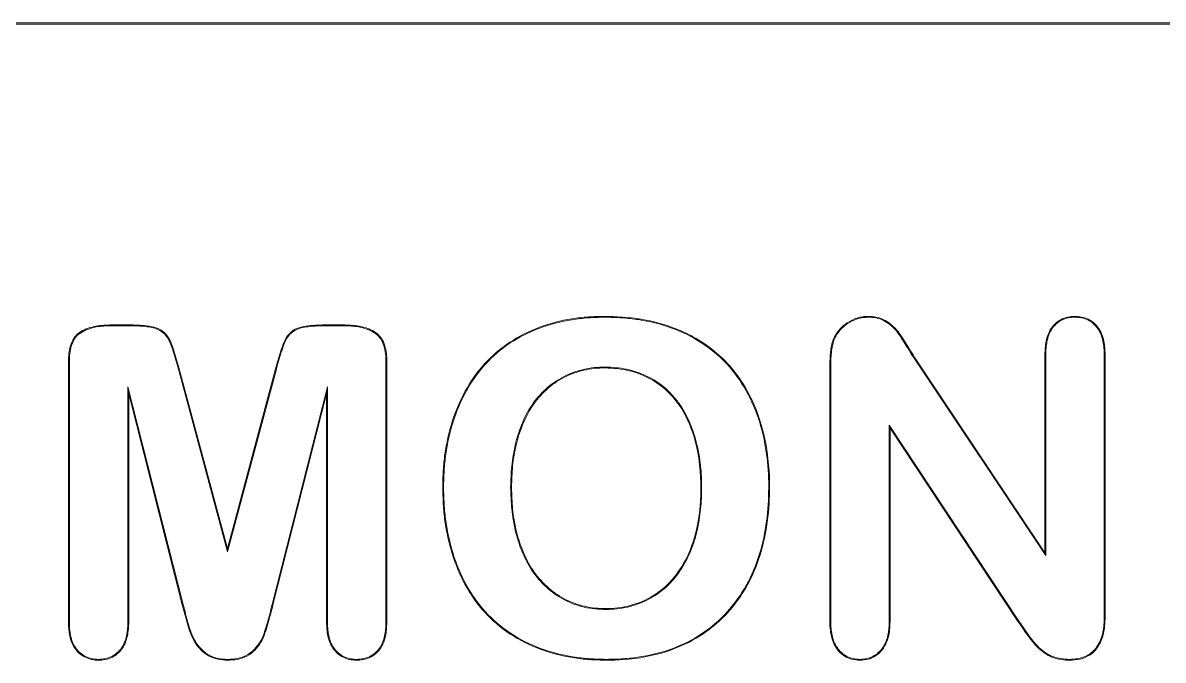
# Model space of a CAD drawing. Header units: millimetres. Extents: x 14 to 1104, y 14 to 850.
# Drawn here: x 211.79 to 223.49, y 187.09 to 193.63 of the extents above; entities that cross this region are included whole.
import ezdxf

# ---------------------------------------------------------------- set-up
doc = ezdxf.new("R2010")
doc.units = ezdxf.units.MM
doc.header["$LTSCALE"] = 4
doc.layers.add('Visible (ANSI)', color=7, linetype='Continuous', lineweight=9)
doc.layers.add('Visible Narrow (ANSI)', color=7, linetype='Continuous', lineweight=9)

msp = doc.modelspace()

# ---------------------------------------------------------------- linework, layer by layer
at = {"layer": 'Visible (ANSI)'}
for p, q in [((237.76, 193.634), (201.76, 193.634)), ((237.76, 193.621), (201.76, 193.621)), ((217.763, 190.611), (217.763, 190.62)), ((220.462, 190.611), (220.462, 190.62)), ((222.581, 190.611), (222.581, 190.62)), ((212.684, 190.532), (212.896, 190.532)), ((212.684, 190.523), (212.684, 190.532)), ((212.684, 190.523), (212.896, 190.523)), ((214.885, 190.532), (215.097, 190.532)), ((214.885, 190.523), (215.097, 190.523)), ((215.097, 190.523), (215.097, 190.532)), ((220.113, 190.38), (220.105, 190.383)), ((222.276, 188.193), (222.276, 190.224)), ((222.284, 190.224), (222.276, 190.224)), ((222.284, 188.164), (222.284, 190.224)), ((222.885, 190.224), (222.893, 190.224)), ((222.885, 190.224), (222.885, 187.54)), ((222.893, 190.224), (222.893, 187.54)), ((212.259, 187.477), (212.259, 190.155)), ((212.268, 190.155), (212.259, 190.155)), ((212.268, 187.478), (212.268, 190.155)), ((215.516, 190.155), (215.524, 190.155)), ((215.516, 190.155), (215.516, 187.478)), ((215.524, 190.155), (215.524, 187.477)), ((220.069, 187.486), (220.069, 190.119)), ((220.078, 187.486), (220.078, 190.119)), ((220.927, 190.201), (220.934, 190.206)), ((220.927, 190.201), (222.284, 188.164)), ((220.934, 190.206), (222.276, 188.193)), ((213.386, 190.079), (213.892, 188.204)), ((213.394, 190.082), (213.892, 188.237)), ((213.892, 188.237), (214.383, 190.082)), ((213.892, 188.204), (214.392, 190.079)), ((217.763, 190.099), (217.763, 190.091)), ((212.868, 189.896), (212.877, 189.826)), ((212.868, 189.896), (212.868, 187.48)), ((213.435, 187.662), (212.868, 189.896)), ((214.915, 189.896), (214.349, 187.662)), ((214.915, 189.896), (214.907, 189.826)), ((214.915, 187.48), (214.915, 189.896)), ((213.426, 187.66), (212.877, 189.826)), ((212.877, 189.826), (212.877, 187.48)), ((214.907, 189.826), (214.357, 187.66)), ((214.907, 187.48), (214.907, 189.826)), ((220.678, 189.502), (220.687, 189.473)), ((220.678, 189.502), (220.678, 187.484)), ((222.003, 187.5), (220.678, 189.502)), ((221.996, 187.495), (220.687, 189.473)), ((220.687, 189.473), (220.687, 187.484)), ((216.107, 188.865), (216.098, 188.865)), ((216.795, 188.865), (216.804, 188.865)), ((218.754, 188.865), (218.746, 188.865)), ((219.443, 188.86), (219.452, 188.86)), ((213.892, 188.204), (213.892, 188.237)), ((222.284, 188.164), (222.276, 188.193)), ((213.435, 187.662), (213.426, 187.66)), ((217.773, 187.611), (217.773, 187.62)), ((222.885, 187.54), (222.893, 187.54)), ((212.268, 187.478), (212.259, 187.477)), ((212.868, 187.48), (212.877, 187.48)), ((214.915, 187.48), (214.907, 187.48)), ((215.516, 187.478), (215.524, 187.477)), ((220.078, 187.486), (220.069, 187.486)), ((220.678, 187.484), (220.687, 187.484)), ((212.567, 187.099), (212.567, 187.09)), ((213.892, 187.099), (213.892, 187.09)), ((215.212, 187.099), (215.212, 187.09)), ((217.777, 187.099), (217.777, 187.09)), ((220.378, 187.099), (220.378, 187.09)), ((222.527, 187.099), (222.527, 187.09))]:
    msp.add_line(p, q, dxfattribs=at)
for points, knots in [([(216.098, 188.865), (216.099, 188.922), (216.1, 188.979), (216.107, 189.093), (216.113, 189.149), (216.137, 189.319), (216.161, 189.431), (216.265, 189.757), (216.374, 189.963), (216.604, 190.217), (216.692, 190.291), (216.882, 190.417), (216.985, 190.468), (217.198, 190.548), (217.309, 190.577), (217.479, 190.604), (217.535, 190.61), (217.649, 190.618), (217.706, 190.619), (217.763, 190.62)], [0, 0, 0, 0, 0.000170701, 0.000170701, 0.000341402, 0.000341402, 0.000682805, 0.000682805, 0.00136561, 0.00136561, 0.001707012, 0.001707012, 0.002048415, 0.002048415, 0.002389817, 0.002389817, 0.002560518, 0.002560518, 0.00273122, 0.00273122, 0.00273122, 0.00273122]), ([(216.107, 188.865), (216.108, 188.922), (216.109, 188.979), (216.116, 189.092), (216.122, 189.148), (216.146, 189.317), (216.17, 189.428), (216.273, 189.753), (216.382, 189.958), (216.61, 190.21), (216.697, 190.284), (216.886, 190.41), (216.988, 190.46), (217.201, 190.54), (217.311, 190.568), (217.48, 190.595), (217.536, 190.601), (217.649, 190.609), (217.706, 190.61), (217.763, 190.611)], [0, 0, 0, 0, 0.000169673, 0.000169673, 0.000339521, 0.000339521, 0.000679215, 0.000679215, 0.001358605, 0.001358605, 0.0016983, 0.0016983, 0.002037994, 0.002037994, 0.002377689, 0.002377689, 0.002547537, 0.002547537, 0.002717229, 0.002717229, 0.002717229, 0.002717229]), ([(217.763, 190.62), (217.85, 190.619), (218.015, 190.616), (218.311, 190.556), (218.458, 190.516), (218.766, 190.361), (218.903, 190.262), (219.12, 190.029), (219.214, 189.891), (219.356, 189.567), (219.393, 189.42), (219.449, 189.106), (219.451, 188.939), (219.452, 188.86)], [0, 0, 0, 0, 0.02607779, 0.02607779, 0.04159983, 0.04159983, 0.05630285, 0.05630285, 0.06949206, 0.06949206, 0.0812584, 0.0812584, 0.09985611, 0.09985611, 0.09985611, 0.09985611]), ([(217.763, 190.611), (217.821, 190.61), (217.878, 190.609), (217.992, 190.601), (218.05, 190.595), (218.22, 190.569), (218.332, 190.542), (218.655, 190.425), (218.855, 190.3), (219.167, 189.965), (219.279, 189.758), (219.381, 189.43), (219.405, 189.317), (219.428, 189.147), (219.434, 189.089), (219.442, 188.975), (219.442, 188.918), (219.443, 188.86)], [0, 0, 0, 0, 0.000171235, 0.000171235, 0.000342625, 0.000342625, 0.000685405, 0.000685405, 0.001370964, 0.001370964, 0.002056523, 0.002056523, 0.002399303, 0.002399303, 0.002570692, 0.002570692, 0.002741954, 0.002741954, 0.002741954, 0.002741954]), ([(220.105, 190.383), (220.113, 190.4), (220.121, 190.417), (220.14, 190.45), (220.152, 190.465), (220.188, 190.508), (220.217, 190.533), (220.28, 190.575), (220.314, 190.592), (220.368, 190.609), (220.387, 190.613), (220.424, 190.618), (220.443, 190.619), (220.462, 190.62)], [0, 0, 0, 0, 0.000056193, 0.000056193, 0.0001123859, 0.0001123859, 0.0002247719, 0.0002247719, 0.0003371578, 0.0003371578, 0.0003933508, 0.0003933508, 0.0004495438, 0.0004495438, 0.0004495438, 0.0004495438]), ([(220.113, 190.38), (220.121, 190.397), (220.129, 190.413), (220.147, 190.445), (220.159, 190.459), (220.195, 190.502), (220.222, 190.526), (220.284, 190.567), (220.318, 190.584), (220.37, 190.601), (220.388, 190.605), (220.424, 190.61), (220.443, 190.61), (220.462, 190.611)], [0, 0, 0, 0, 0.0000545148, 0.0000545148, 0.000109488, 0.000109488, 0.0002194345, 0.0002194345, 0.0003293809, 0.0003293809, 0.0003843541, 0.0003843541, 0.0004389831, 0.0004389831, 0.0004389831, 0.0004389831]), ([(220.462, 190.62), (220.489, 190.619), (220.517, 190.618), (220.572, 190.608), (220.598, 190.598), (220.673, 190.562), (220.716, 190.525), (220.788, 190.441), (220.817, 190.394), (220.876, 190.3), (220.905, 190.253), (220.934, 190.206)], [0, 0, 0, 0, 0.0000823529, 0.0000823529, 0.0001647057, 0.0001647057, 0.0003294115, 0.0003294115, 0.0004941172, 0.0004941172, 0.0006588229, 0.0006588229, 0.0006588229, 0.0006588229]), ([(220.462, 190.611), (220.489, 190.61), (220.517, 190.609), (220.569, 190.599), (220.595, 190.59), (220.668, 190.555), (220.71, 190.519), (220.781, 190.436), (220.81, 190.389), (220.868, 190.295), (220.897, 190.248), (220.926, 190.201), (220.927, 190.201), (220.927, 190.201), (220.927, 190.201)], [0, 0, 0, 0, 0.0000808661, 0.0000808661, 0.0001620777, 0.0001620777, 0.000324501, 0.000324501, 0.0004869243, 0.0004869243, 0.0006493476, 0.0006493476, 0.0006493476, 0.0006494948, 0.0006494948, 0.0006494948, 0.0006494948]), ([(222.276, 190.224), (222.277, 190.271), (222.279, 190.319), (222.298, 190.411), (222.314, 190.456), (222.366, 190.535), (222.402, 190.568), (222.465, 190.6), (222.488, 190.608), (222.534, 190.618), (222.557, 190.619), (222.581, 190.62)], [0, 0, 0, 0, 0.0001405677, 0.0001405677, 0.0002811354, 0.0002811354, 0.0004217031, 0.0004217031, 0.0004919869, 0.0004919869, 0.0005622708, 0.0005622708, 0.0005622708, 0.0005622708]), ([(222.284, 190.224), (222.286, 190.271), (222.288, 190.318), (222.306, 190.409), (222.322, 190.453), (222.373, 190.529), (222.407, 190.561), (222.468, 190.592), (222.49, 190.6), (222.535, 190.609), (222.558, 190.61), (222.581, 190.611)], [0, 0, 0, 0, 0.000137271, 0.000137271, 0.0002746834, 0.0002746834, 0.0004120958, 0.0004120958, 0.0004808019, 0.0004808019, 0.000549098, 0.000549098, 0.000549098, 0.000549098]), ([(222.581, 190.62), (222.605, 190.619), (222.629, 190.618), (222.675, 190.609), (222.698, 190.601), (222.763, 190.57), (222.8, 190.537), (222.853, 190.459), (222.871, 190.413), (222.89, 190.32), (222.892, 190.272), (222.893, 190.224)], [0, 0, 0, 0, 0.0000706275, 0.0000706275, 0.000141255, 0.000141255, 0.0002825099, 0.0002825099, 0.0004237649, 0.0004237649, 0.0005650198, 0.0005650198, 0.0005650198, 0.0005650198]), ([(222.581, 190.611), (222.605, 190.61), (222.628, 190.609), (222.673, 190.6), (222.695, 190.593), (222.758, 190.563), (222.793, 190.531), (222.845, 190.455), (222.862, 190.41), (222.881, 190.319), (222.883, 190.272), (222.885, 190.224)], [0, 0, 0, 0, 0.0000685119, 0.0000685119, 0.0001374315, 0.0001374315, 0.0002752707, 0.0002752707, 0.00041311, 0.00041311, 0.0005508059, 0.0005508059, 0.0005508059, 0.0005508059]), ([(212.259, 190.155), (212.261, 190.21), (212.263, 190.266), (212.288, 190.344), (212.299, 190.369), (212.328, 190.416), (212.347, 190.436), (212.414, 190.484), (212.467, 190.503), (212.574, 190.528), (212.629, 190.53), (212.684, 190.532)], [0, 0, 0, 0, 0.0001620059, 0.0001620059, 0.0002430088, 0.0002430088, 0.0003240118, 0.0003240118, 0.0004860177, 0.0004860177, 0.0006480235, 0.0006480235, 0.0006480235, 0.0006480235]), ([(212.268, 190.155), (212.269, 190.21), (212.272, 190.264), (212.296, 190.341), (212.307, 190.366), (212.335, 190.41), (212.353, 190.429), (212.418, 190.476), (212.47, 190.495), (212.575, 190.519), (212.629, 190.522), (212.684, 190.523)], [0, 0, 0, 0, 0.0001583863, 0.0001583863, 0.0002376394, 0.0002376394, 0.0003168925, 0.0003168925, 0.0004753987, 0.0004753987, 0.0006337905, 0.0006337905, 0.0006337905, 0.0006337905]), ([(212.896, 190.532), (212.96, 190.531), (213.024, 190.53), (213.119, 190.514), (213.151, 190.507), (213.209, 190.481), (213.236, 190.462), (213.279, 190.414), (213.295, 190.386), (213.32, 190.327), (213.33, 190.297), (213.36, 190.205), (213.378, 190.144), (213.394, 190.082)], [0, 0, 0, 0, 0.0001924262, 0.0001924262, 0.0002886393, 0.0002886393, 0.0003848524, 0.0003848524, 0.0004810655, 0.0004810655, 0.0005772786, 0.0005772786, 0.0007697048, 0.0007697048, 0.0007697048, 0.0007697048]), ([(212.896, 190.523), (212.959, 190.522), (213.024, 190.521), (213.117, 190.506), (213.148, 190.499), (213.204, 190.473), (213.23, 190.455), (213.272, 190.41), (213.287, 190.382), (213.312, 190.324), (213.322, 190.294), (213.352, 190.203), (213.369, 190.141), (213.386, 190.079), (213.386, 190.079), (213.386, 190.079), (213.386, 190.079), (213.386, 190.079), (213.386, 190.079), (213.386, 190.079)], [0, 0, 0, 0, 0.0001896166, 0.0001896166, 0.0002844516, 0.0002844516, 0.0003792866, 0.0003792866, 0.0004741216, 0.0004741216, 0.0005689565, 0.0005689565, 0.0007586265, 0.0007586265, 0.0007586265, 0.0007586405, 0.0007586405, 0.0007586405, 0.0007586546, 0.0007586546, 0.0007586546, 0.0007586546]), ([(214.383, 190.082), (214.4, 190.144), (214.417, 190.206), (214.448, 190.297), (214.458, 190.328), (214.483, 190.387), (214.5, 190.415), (214.543, 190.463), (214.57, 190.482), (214.629, 190.507), (214.661, 190.514), (214.756, 190.53), (214.821, 190.531), (214.885, 190.532)], [0, 0, 0, 0, 0.0001932063, 0.0001932063, 0.0002898094, 0.0002898094, 0.0003864126, 0.0003864126, 0.0004830157, 0.0004830157, 0.0005796188, 0.0005796188, 0.0007728251, 0.0007728251, 0.0007728251, 0.0007728251]), ([(214.392, 190.079), (214.392, 190.079), (214.392, 190.079), (214.392, 190.079), (214.392, 190.079), (214.392, 190.079), (214.392, 190.079), (214.408, 190.141), (214.426, 190.203), (214.456, 190.294), (214.466, 190.325), (214.491, 190.383), (214.507, 190.41), (214.548, 190.456), (214.575, 190.474), (214.631, 190.499), (214.663, 190.506), (214.756, 190.521), (214.821, 190.522), (214.885, 190.523)], [0, 0, 0, 0, 0.0000000141, 0.0000000141, 0.0000000141, 0.0000000282, 0.0000000282, 0.0000000282, 0.0001904265, 0.0001904265, 0.0002856256, 0.0002856256, 0.0003808247, 0.0003808247, 0.0004760239, 0.0004760239, 0.000571223, 0.000571223, 0.0007615669, 0.0007615669, 0.0007615669, 0.0007615669]), ([(215.097, 190.532), (215.152, 190.53), (215.207, 190.528), (215.315, 190.503), (215.367, 190.484), (215.435, 190.436), (215.455, 190.416), (215.484, 190.37), (215.496, 190.345), (215.511, 190.292), (215.517, 190.265), (215.523, 190.21), (215.524, 190.183), (215.524, 190.155)], [0, 0, 0, 0, 0.0001637247, 0.0001637247, 0.0003274494, 0.0003274494, 0.0004093118, 0.0004093118, 0.0004911742, 0.0004911742, 0.0005730365, 0.0005730365, 0.0006548989, 0.0006548989, 0.0006548989, 0.0006548989]), ([(215.097, 190.523), (215.152, 190.522), (215.206, 190.519), (215.312, 190.495), (215.364, 190.476), (215.429, 190.429), (215.448, 190.411), (215.476, 190.366), (215.487, 190.342), (215.502, 190.29), (215.509, 190.264), (215.514, 190.21), (215.515, 190.183), (215.516, 190.155)], [0, 0, 0, 0, 0.0001602843, 0.0001602843, 0.0003206843, 0.0003206843, 0.0004008843, 0.0004008843, 0.0004810843, 0.0004810843, 0.0005612843, 0.0005612843, 0.0006413547, 0.0006413547, 0.0006413547, 0.0006413547]), ([(220.069, 190.119), (220.07, 190.164), (220.071, 190.209), (220.079, 190.275), (220.082, 190.297), (220.091, 190.34), (220.098, 190.362), (220.105, 190.383)], [0, 0, 0, 0, 0.0001337175, 0.0001337175, 0.0002005762, 0.0002005762, 0.000267435, 0.000267435, 0.000267435, 0.000267435]), ([(220.078, 190.119), (220.079, 190.164), (220.08, 190.208), (220.088, 190.274), (220.091, 190.296), (220.1, 190.338), (220.106, 190.359), (220.113, 190.38)], [0, 0, 0, 0, 0.00013232, 0.00013232, 0.0001985012, 0.0001985012, 0.0002642156, 0.0002642156, 0.0002642156, 0.0002642156]), ([(217.763, 190.099), (217.763, 190.099), (217.763, 190.099), (217.763, 190.099), (217.726, 190.098), (217.69, 190.097), (217.616, 190.09), (217.58, 190.083), (217.472, 190.058), (217.402, 190.034), (217.205, 189.932), (217.093, 189.829), (216.93, 189.584), (216.877, 189.444), (216.826, 189.23), (216.814, 189.157), (216.799, 189.011), (216.797, 188.938), (216.795, 188.865), (216.795, 188.865), (216.795, 188.865), (216.795, 188.865)], [0, 0, 0, 0, 0.000000261, 0.000000261, 0.000000261, 0.000110231, 0.000110231, 0.000220201, 0.000220201, 0.000440141, 0.000440141, 0.000880021, 0.000880021, 0.001319901, 0.001319901, 0.001539841, 0.001539841, 0.001759781, 0.001759781, 0.001759781, 0.001759952, 0.001759952, 0.001759952, 0.001759952]), ([(217.763, 190.091), (217.727, 190.09), (217.69, 190.089), (217.618, 190.081), (217.581, 190.075), (217.475, 190.05), (217.405, 190.025), (217.211, 189.925), (217.1, 189.823), (216.938, 189.58), (216.885, 189.441), (216.835, 189.228), (216.823, 189.156), (216.808, 189.011), (216.806, 188.938), (216.804, 188.865)], [0, 0, 0, 0, 0.000109113, 0.000109113, 0.000218226, 0.000218226, 0.000436451, 0.000436451, 0.000872903, 0.000872903, 0.001309354, 0.001309354, 0.00152758, 0.00152758, 0.001745806, 0.001745806, 0.001745806, 0.001745806]), ([(218.754, 188.865), (218.754, 188.865), (218.754, 188.865), (218.754, 188.865), (218.753, 188.939), (218.751, 189.013), (218.736, 189.161), (218.723, 189.234), (218.688, 189.378), (218.665, 189.449), (218.608, 189.586), (218.573, 189.653), (218.51, 189.745), (218.486, 189.774), (218.437, 189.83), (218.411, 189.857), (218.326, 189.93), (218.263, 189.971), (218.129, 190.037), (218.058, 190.061), (217.912, 190.093), (217.837, 190.097), (217.763, 190.099), (217.763, 190.099), (217.763, 190.099), (217.763, 190.099)], [0, 0, 0, 0, 0.000000144, 0.000000144, 0.000000144, 0.000220676, 0.000220676, 0.000441208, 0.000441208, 0.000661741, 0.000661741, 0.000882273, 0.000882273, 0.000992539, 0.000992539, 0.001102806, 0.001102806, 0.001323338, 0.001323338, 0.00154387, 0.00154387, 0.001764403, 0.001764403, 0.001764403, 0.001764662, 0.001764662, 0.001764662, 0.001764662]), ([(218.746, 188.865), (218.743, 188.988), (218.739, 189.182), (218.639, 189.503), (218.59, 189.613), (218.471, 189.787), (218.392, 189.874), (218.205, 189.995), (218.121, 190.032), (217.928, 190.085), (217.846, 190.088), (217.763, 190.091)], [0.000001, 0.000001, 0.000001, 0.000001, 0.03700508, 0.03700508, 0.05580568, 0.05580568, 0.07219205, 0.07219205, 0.08352385, 0.08352385, 0.09706356, 0.09706356, 0.09706356, 0.09706356]), ([(217.777, 187.09), (217.719, 187.091), (217.662, 187.093), (217.547, 187.101), (217.489, 187.107), (217.319, 187.135), (217.206, 187.163), (216.991, 187.244), (216.887, 187.295), (216.694, 187.422), (216.606, 187.498), (216.451, 187.668), (216.385, 187.764), (216.274, 187.966), (216.23, 188.073), (216.162, 188.293), (216.137, 188.406), (216.113, 188.577), (216.107, 188.634), (216.101, 188.749), (216.099, 188.807), (216.098, 188.865)], [0, 0, 0, 0, 0.000172063, 0.000172063, 0.000344127, 0.000344127, 0.000688254, 0.000688254, 0.00103238, 0.00103238, 0.001376507, 0.001376507, 0.001720634, 0.001720634, 0.002064761, 0.002064761, 0.002408888, 0.002408888, 0.002580951, 0.002580951, 0.002753015, 0.002753015, 0.002753015, 0.002753015]), ([(217.777, 187.099), (217.719, 187.1), (217.662, 187.102), (217.548, 187.109), (217.491, 187.116), (217.321, 187.143), (217.209, 187.171), (216.994, 187.252), (216.891, 187.303), (216.699, 187.429), (216.612, 187.504), (216.458, 187.673), (216.392, 187.768), (216.282, 187.969), (216.238, 188.076), (216.17, 188.295), (216.146, 188.407), (216.122, 188.578), (216.116, 188.635), (216.109, 188.75), (216.108, 188.807), (216.107, 188.865)], [0, 0, 0, 0, 0.000171067, 0.000171067, 0.000342318, 0.000342318, 0.00068482, 0.00068482, 0.001027321, 0.001027321, 0.001369823, 0.001369823, 0.001712325, 0.001712325, 0.002054826, 0.002054826, 0.002397328, 0.002397328, 0.002568579, 0.002568579, 0.002739656, 0.002739656, 0.002739656, 0.002739656]), ([(216.795, 188.865), (216.795, 188.865), (216.795, 188.865), (216.795, 188.864), (216.797, 188.791), (216.799, 188.716), (216.815, 188.568), (216.826, 188.495), (216.86, 188.35), (216.882, 188.279), (216.939, 188.141), (216.972, 188.074), (217.055, 187.95), (217.105, 187.893), (217.214, 187.792), (217.275, 187.748), (217.407, 187.677), (217.478, 187.652), (217.587, 187.626), (217.624, 187.62), (217.698, 187.613), (217.736, 187.612), (217.773, 187.611), (217.773, 187.611), (217.773, 187.611), (217.773, 187.611)], [0, 0, 0, 0, 0.00000017, 0.00000017, 0.00000017, 0.000221478, 0.000221478, 0.000442786, 0.000442786, 0.000664094, 0.000664094, 0.000885402, 0.000885402, 0.001106709, 0.001106709, 0.001328017, 0.001328017, 0.001549325, 0.001549325, 0.001659979, 0.001659979, 0.001770633, 0.001770633, 0.001770633, 0.001770899, 0.001770899, 0.001770899, 0.001770899]), ([(216.804, 188.865), (216.806, 188.791), (216.808, 188.717), (216.823, 188.57), (216.835, 188.497), (216.869, 188.353), (216.89, 188.282), (216.947, 188.145), (216.98, 188.078), (217.062, 187.955), (217.111, 187.899), (217.22, 187.799), (217.28, 187.755), (217.41, 187.685), (217.481, 187.66), (217.589, 187.635), (217.625, 187.629), (217.699, 187.622), (217.736, 187.621), (217.773, 187.62)], [0, 0, 0, 0, 0.000219607, 0.000219607, 0.000439215, 0.000439215, 0.000658822, 0.000658822, 0.000878429, 0.000878429, 0.001098036, 0.001098036, 0.001317644, 0.001317644, 0.001537251, 0.001537251, 0.001647055, 0.001647055, 0.001756858, 0.001756858, 0.001756858, 0.001756858]), ([(217.773, 187.611), (217.773, 187.611), (217.773, 187.611), (217.773, 187.611), (217.81, 187.612), (217.847, 187.613), (217.922, 187.621), (217.959, 187.627), (218.068, 187.654), (218.139, 187.679), (218.272, 187.747), (218.335, 187.79), (218.445, 187.891), (218.493, 187.949), (218.576, 188.073), (218.611, 188.14), (218.669, 188.277), (218.691, 188.349), (218.725, 188.494), (218.736, 188.568), (218.751, 188.716), (218.753, 188.79), (218.754, 188.865), (218.754, 188.865), (218.754, 188.865), (218.754, 188.865)], [0, 0, 0, 0, 0.000000267, 0.000000267, 0.000000267, 0.000111917, 0.000111917, 0.000223567, 0.000223567, 0.000446867, 0.000446867, 0.000670167, 0.000670167, 0.000893467, 0.000893467, 0.001116767, 0.001116767, 0.001340067, 0.001340067, 0.001563367, 0.001563367, 0.001786667, 0.001786667, 0.001786667, 0.001786812, 0.001786812, 0.001786812, 0.001786812]), ([(217.773, 187.62), (217.851, 187.622), (217.932, 187.625), (218.136, 187.685), (218.219, 187.726), (218.329, 187.799), (218.431, 187.872), (218.587, 188.106), (218.647, 188.217), (218.743, 188.589), (218.745, 188.771), (218.746, 188.865)], [0.000001, 0.000001, 0.000001, 0.000001, 0.02359921, 0.02359921, 0.0439188, 0.0439188, 0.0561164, 0.0561164, 0.06355933, 0.06355933, 0.07245233, 0.07245233, 0.07245233, 0.07245233]), ([(219.452, 188.86), (219.448, 188.675), (219.437, 188.369), (219.244, 187.881), (219.148, 187.719), (218.944, 187.493), (218.805, 187.36), (218.441, 187.187), (218.311, 187.151), (218.017, 187.094), (217.888, 187.092), (217.777, 187.09)], [0, 0, 0, 0, 0.0554368, 0.0554368, 0.08575, 0.08575, 0.1052568, 0.1052568, 0.1173101, 0.1173101, 0.1340682, 0.1340682, 0.1340682, 0.1340682]), ([(219.443, 188.86), (219.44, 188.745), (219.436, 188.63), (219.405, 188.403), (219.382, 188.291), (219.281, 187.962), (219.17, 187.756), (218.94, 187.501), (218.853, 187.426), (218.662, 187.3), (218.559, 187.248), (218.344, 187.168), (218.233, 187.142), (218.063, 187.115), (218.006, 187.108), (217.892, 187.101), (217.834, 187.1), (217.777, 187.099)], [0, 0, 0, 0, 0.000342478, 0.000342478, 0.000685085, 0.000685085, 0.001370298, 0.001370298, 0.001712905, 0.001712905, 0.002055512, 0.002055512, 0.002398119, 0.002398119, 0.002569422, 0.002569422, 0.002740542, 0.002740542, 0.002740542, 0.002740542]), ([(213.892, 187.09), (213.858, 187.091), (213.824, 187.093), (213.758, 187.108), (213.726, 187.119), (213.667, 187.152), (213.64, 187.173), (213.592, 187.221), (213.571, 187.247), (213.52, 187.335), (213.497, 187.399), (213.461, 187.53), (213.444, 187.595), (213.426, 187.66)], [0, 0, 0, 0, 0.0001006577, 0.0001006577, 0.0002013154, 0.0002013154, 0.0003019731, 0.0003019731, 0.0004026308, 0.0004026308, 0.0006039462, 0.0006039462, 0.0008052617, 0.0008052617, 0.0008052617, 0.0008052617]), ([(213.892, 187.099), (213.858, 187.1), (213.825, 187.102), (213.761, 187.116), (213.729, 187.127), (213.672, 187.159), (213.646, 187.18), (213.599, 187.226), (213.578, 187.252), (213.528, 187.339), (213.506, 187.402), (213.469, 187.532), (213.453, 187.597), (213.435, 187.662)], [0, 0, 0, 0, 0.0000989188, 0.0000989188, 0.0001981084, 0.0001981084, 0.0002972979, 0.0002972979, 0.0003964874, 0.0003964874, 0.0005948665, 0.0005948665, 0.0007931577, 0.0007931577, 0.0007931577, 0.0007931577]), ([(214.349, 187.662), (214.332, 187.597), (214.315, 187.531), (214.277, 187.401), (214.26, 187.335), (214.208, 187.25), (214.186, 187.225), (214.14, 187.177), (214.114, 187.156), (214.056, 187.125), (214.024, 187.114), (213.959, 187.101), (213.926, 187.1), (213.892, 187.099)], [0, 0, 0, 0, 0.0002008117, 0.0002008117, 0.0004016233, 0.0004016233, 0.0005020292, 0.0005020292, 0.000602435, 0.000602435, 0.0007028408, 0.0007028408, 0.0008029738, 0.0008029738, 0.0008029738, 0.0008029738]), ([(214.357, 187.66), (214.341, 187.594), (214.323, 187.529), (214.285, 187.399), (214.269, 187.331), (214.215, 187.245), (214.193, 187.219), (214.146, 187.17), (214.119, 187.149), (214.059, 187.116), (214.026, 187.105), (213.96, 187.092), (213.926, 187.091), (213.892, 187.09)], [0, 0, 0, 0, 0.0002036195, 0.0002036195, 0.0004072389, 0.0004072389, 0.0005090487, 0.0005090487, 0.0006108584, 0.0006108584, 0.0007126681, 0.0007126681, 0.0008144779, 0.0008144779, 0.0008144779, 0.0008144779]), ([(222.893, 187.54), (222.892, 187.471), (222.889, 187.407), (222.858, 187.298), (222.841, 187.258), (222.794, 187.189), (222.768, 187.164), (222.707, 187.124), (222.671, 187.11), (222.601, 187.093), (222.567, 187.092), (222.527, 187.09)], [0, 0, 0, 0, 0.0205481, 0.0205481, 0.03295749, 0.03295749, 0.04460972, 0.04460972, 0.05680657, 0.05680657, 0.07116497, 0.07116497, 0.07116497, 0.07116497]), ([(222.885, 187.54), (222.883, 187.484), (222.881, 187.43), (222.858, 187.323), (222.839, 187.272), (222.794, 187.205), (222.776, 187.185), (222.734, 187.151), (222.711, 187.138), (222.661, 187.117), (222.635, 187.109), (222.582, 187.101), (222.555, 187.1), (222.527, 187.099)], [0, 0, 0, 0, 0.0001609841, 0.0001609841, 0.0003220709, 0.0003220709, 0.0004026143, 0.0004026143, 0.0004831576, 0.0004831576, 0.000563701, 0.000563701, 0.0006438851, 0.0006438851, 0.0006438851, 0.0006438851]), ([(212.567, 187.09), (212.543, 187.091), (212.52, 187.092), (212.474, 187.102), (212.452, 187.11), (212.389, 187.14), (212.353, 187.172), (212.299, 187.248), (212.282, 187.293), (212.263, 187.384), (212.261, 187.431), (212.259, 187.477)], [0, 0, 0, 0, 0.0000690452, 0.0000690452, 0.0001380905, 0.0001380905, 0.0002761809, 0.0002761809, 0.0004142714, 0.0004142714, 0.0005523618, 0.0005523618, 0.0005523618, 0.0005523618]), ([(212.567, 187.099), (212.543, 187.1), (212.521, 187.101), (212.477, 187.11), (212.455, 187.118), (212.394, 187.148), (212.359, 187.178), (212.307, 187.252), (212.291, 187.296), (212.271, 187.385), (212.269, 187.431), (212.268, 187.478)], [0, 0, 0, 0, 0.0000669143, 0.0000669143, 0.0001342671, 0.0001342671, 0.0002689726, 0.0002689726, 0.000403678, 0.000403678, 0.0005382467, 0.0005382467, 0.0005382467, 0.0005382467]), ([(212.877, 187.48), (212.876, 187.433), (212.873, 187.385), (212.853, 187.294), (212.837, 187.248), (212.783, 187.171), (212.746, 187.139), (212.683, 187.109), (212.66, 187.101), (212.614, 187.092), (212.59, 187.091), (212.567, 187.09)], [0, 0, 0, 0, 0.0001402475, 0.0001402475, 0.0002804951, 0.0002804951, 0.0004207426, 0.0004207426, 0.0004908664, 0.0004908664, 0.0005609902, 0.0005609902, 0.0005609902, 0.0005609902]), ([(212.868, 187.48), (212.867, 187.433), (212.865, 187.386), (212.845, 187.296), (212.829, 187.252), (212.776, 187.178), (212.741, 187.147), (212.679, 187.117), (212.658, 187.11), (212.613, 187.101), (212.59, 187.1), (212.567, 187.099)], [0, 0, 0, 0, 0.0001369737, 0.0001369737, 0.0002740748, 0.0002740748, 0.000411176, 0.000411176, 0.0004797265, 0.0004797265, 0.0005478338, 0.0005478338, 0.0005478338, 0.0005478338]), ([(215.212, 187.09), (215.189, 187.091), (215.166, 187.093), (215.12, 187.102), (215.098, 187.11), (215.035, 187.142), (214.999, 187.174), (214.946, 187.25), (214.93, 187.295), (214.91, 187.386), (214.908, 187.433), (214.907, 187.48)], [0, 0, 0, 0, 0.0000689897, 0.0000689897, 0.0001379793, 0.0001379793, 0.0002759587, 0.0002759587, 0.000413938, 0.000413938, 0.0005519173, 0.0005519173, 0.0005519173, 0.0005519173]), ([(215.212, 187.099), (215.189, 187.1), (215.166, 187.101), (215.122, 187.11), (215.101, 187.118), (215.041, 187.149), (215.006, 187.18), (214.954, 187.254), (214.938, 187.298), (214.919, 187.387), (214.917, 187.433), (214.915, 187.48)], [0, 0, 0, 0, 0.0000668318, 0.0000668318, 0.0001341055, 0.0001341055, 0.0002686529, 0.0002686529, 0.0004032003, 0.0004032003, 0.0005376178, 0.0005376178, 0.0005376178, 0.0005376178]), ([(215.516, 187.478), (215.514, 187.431), (215.512, 187.384), (215.492, 187.294), (215.476, 187.25), (215.423, 187.176), (215.387, 187.146), (215.325, 187.116), (215.303, 187.109), (215.258, 187.101), (215.236, 187.1), (215.212, 187.099)], [0, 0, 0, 0, 0.0001371447, 0.0001371447, 0.0002744218, 0.0002744218, 0.000411699, 0.000411699, 0.0004803375, 0.0004803375, 0.0005485286, 0.0005485286, 0.0005485286, 0.0005485286]), ([(215.524, 187.477), (215.523, 187.431), (215.521, 187.383), (215.5, 187.291), (215.484, 187.246), (215.429, 187.17), (215.392, 187.138), (215.328, 187.108), (215.305, 187.101), (215.259, 187.092), (215.236, 187.091), (215.212, 187.09)], [0, 0, 0, 0, 0.0001404333, 0.0001404333, 0.0002808665, 0.0002808665, 0.0004212998, 0.0004212998, 0.0004915164, 0.0004915164, 0.0005617331, 0.0005617331, 0.0005617331, 0.0005617331]), ([(220.378, 187.09), (220.346, 187.092), (220.32, 187.093), (220.255, 187.111), (220.228, 187.127), (220.181, 187.159), (220.156, 187.185), (220.124, 187.233), (220.107, 187.263), (220.074, 187.37), (220.071, 187.426), (220.069, 187.486)], [0, 0, 0, 0, 0.00960644, 0.00960644, 0.02087999, 0.02087999, 0.03939716, 0.03939716, 0.05156633, 0.05156633, 0.0677177, 0.0677177, 0.0677177, 0.0677177]), ([(220.378, 187.099), (220.355, 187.1), (220.332, 187.101), (220.287, 187.11), (220.265, 187.118), (220.205, 187.15), (220.169, 187.181), (220.118, 187.257), (220.102, 187.302), (220.082, 187.392), (220.08, 187.439), (220.078, 187.486)], [0, 0, 0, 0, 0.0000678778, 0.0000678778, 0.0001361676, 0.0001361676, 0.000272747, 0.000272747, 0.0004093264, 0.0004093264, 0.0005457708, 0.0005457708, 0.0005457708, 0.0005457708]), ([(220.687, 187.484), (220.685, 187.427), (220.683, 187.376), (220.658, 187.285), (220.642, 187.248), (220.593, 187.176), (220.563, 187.151), (220.51, 187.117), (220.483, 187.106), (220.433, 187.093), (220.409, 187.092), (220.378, 187.09)], [0, 0, 0, 0, 0.01696661, 0.01696661, 0.02945207, 0.02945207, 0.04399047, 0.04399047, 0.05968462, 0.05968462, 0.0795735, 0.0795735, 0.0795735, 0.0795735]), ([(220.678, 187.484), (220.677, 187.437), (220.675, 187.39), (220.655, 187.3), (220.638, 187.257), (220.586, 187.181), (220.551, 187.15), (220.49, 187.118), (220.469, 187.11), (220.424, 187.101), (220.402, 187.1), (220.378, 187.099)], [0, 0, 0, 0, 0.0001369252, 0.0001369252, 0.0002739948, 0.0002739948, 0.0004110643, 0.0004110643, 0.0004795991, 0.0004795991, 0.000547719, 0.000547719, 0.000547719, 0.000547719]), ([(222.527, 187.09), (222.475, 187.092), (222.416, 187.095), (222.32, 187.132), (222.27, 187.158), (222.13, 187.29), (222.076, 187.379), (221.996, 187.495)], [0, 0, 0, 0, 0.01573244, 0.01573244, 0.02475261, 0.02475261, 0.03654336, 0.03654336, 0.03654336, 0.03654336]), ([(222.527, 187.099), (222.498, 187.1), (222.469, 187.102), (222.412, 187.11), (222.384, 187.117), (222.304, 187.148), (222.257, 187.182), (222.172, 187.262), (222.136, 187.308), (222.069, 187.403), (222.036, 187.452), (222.003, 187.5)], [0, 0, 0, 0, 0.0000855778, 0.0000855778, 0.0001715166, 0.0001715166, 0.0003433944, 0.0003433944, 0.0005152721, 0.0005152721, 0.0006870799, 0.0006870799, 0.0006870799, 0.0006870799])]:
    msp.add_open_spline(points, degree=3, knots=knots, dxfattribs=at)
at = {"layer": 'Visible Narrow (ANSI)'}
for p, q in [((212.896, 190.523), (212.896, 190.532)), ((214.885, 190.523), (214.885, 190.532)), ((220.078, 190.119), (220.069, 190.119)), ((213.386, 190.079), (213.394, 190.082)), ((214.392, 190.079), (214.383, 190.082)), ((214.349, 187.662), (214.357, 187.66)), ((222.003, 187.5), (221.996, 187.495))]:
    msp.add_line(p, q, dxfattribs=at)

doc.saveas('drawing.dxf')
